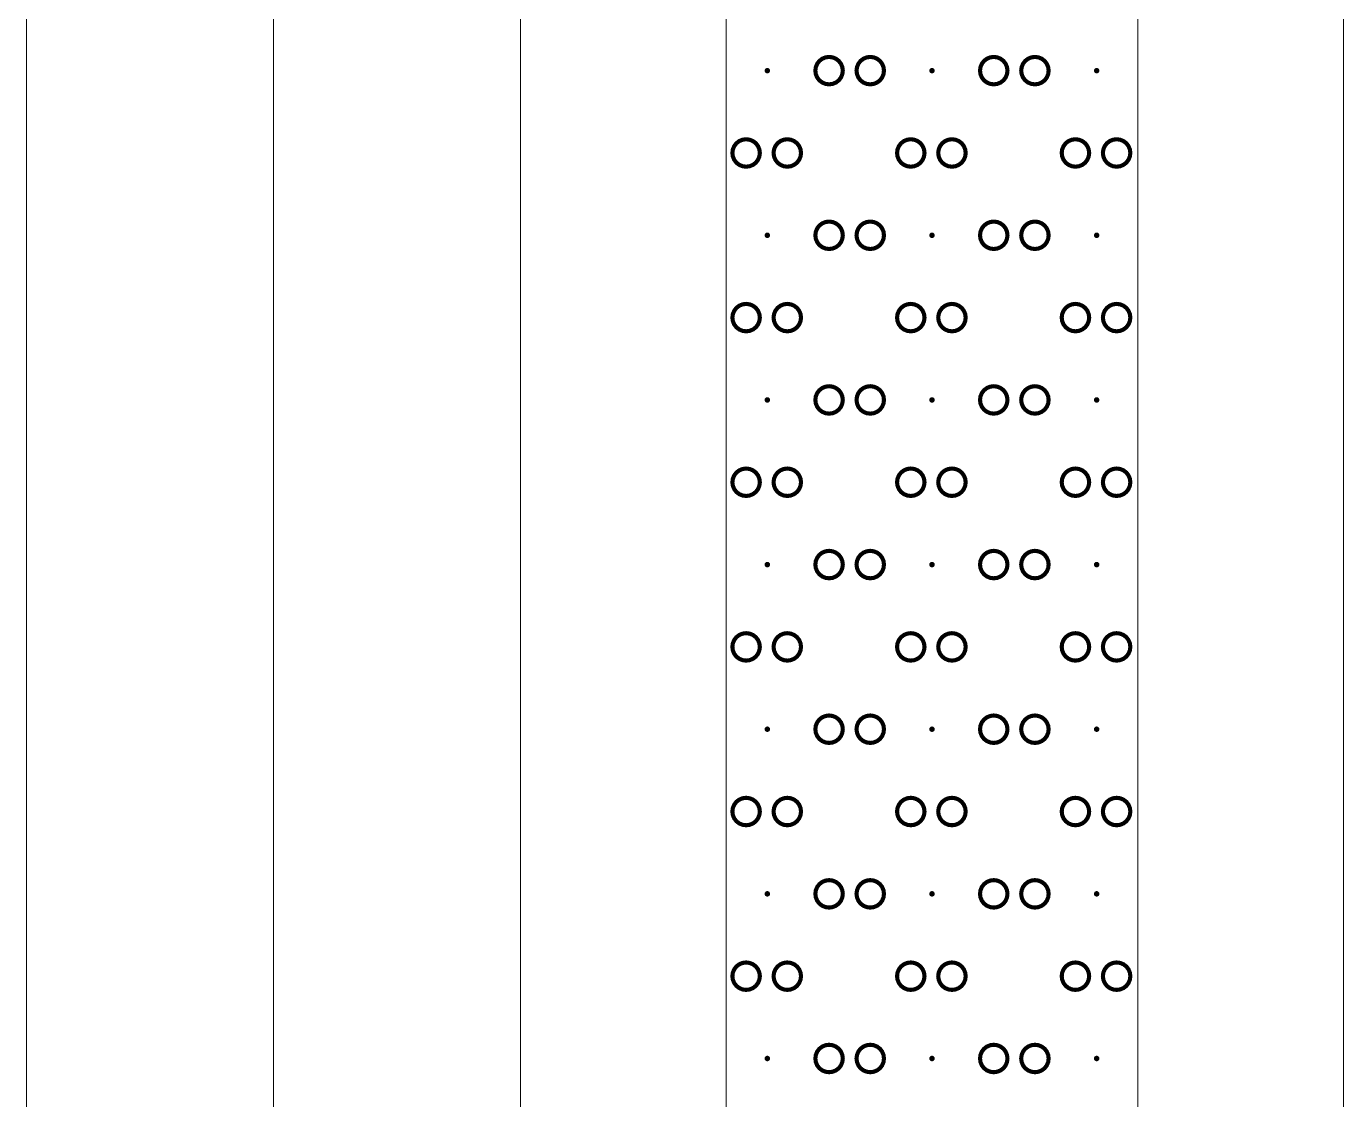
# Model space of a CAD drawing. Header units: inches. Extents: x -27 to 109, y -724 to 26.
# Drawn here: x 14.68 to 21.08, y -121.1 to -115.89 of the extents above; entities that cross this region are included whole.
import ezdxf

# ---------------------------------------------------------------- set-up
doc = ezdxf.new("R2010")
doc.units = ezdxf.units.IN
doc.header["$MEASUREMENT"] = 0
doc.layers.get('0').update_dxf_attribs({"lineweight": 0})

# ---------------------------------------------------------------- blocks, each defined once
blk = doc.blocks.new('lr_block_33')
at = {"true_color": 0x000000}
for points in [[(18.2946, -116.1072), (18.295, -116.1038), (18.2946, -116.1003), (18.2933, -116.0971), (18.2911, -116.0943), (18.2883, -116.0922), (18.2851, -116.0908), (18.2817, -116.0904), (18.2782, -116.0908), (18.275, -116.0922), (18.2722, -116.0943), (18.2701, -116.0971), (18.2687, -116.1003), (18.2683, -116.1038), (18.2687, -116.1072), (18.2701, -116.1104), (18.2722, -116.1132), (18.275, -116.1154), (18.2782, -116.1167), (18.2817, -116.1171), (18.2851, -116.1167), (18.2883, -116.1154), (18.2911, -116.1132), (18.2933, -116.1104)], [(19.0946, -116.1072), (19.095, -116.1038), (19.0946, -116.1003), (19.0933, -116.0971), (19.0911, -116.0943), (19.0883, -116.0922), (19.0851, -116.0908), (19.0817, -116.0904), (19.0782, -116.0908), (19.075, -116.0922), (19.0722, -116.0943), (19.0701, -116.0971), (19.0687, -116.1003), (19.0683, -116.1038), (19.0687, -116.1072), (19.0701, -116.1104), (19.0722, -116.1132), (19.075, -116.1154), (19.0782, -116.1167), (19.0817, -116.1171), (19.0851, -116.1167), (19.0883, -116.1154), (19.0911, -116.1132), (19.0933, -116.1104)], [(19.8946, -116.1072), (19.895, -116.1038), (19.8946, -116.1003), (19.8933, -116.0971), (19.8911, -116.0943), (19.8883, -116.0922), (19.8851, -116.0908), (19.8817, -116.0904), (19.8782, -116.0908), (19.875, -116.0922), (19.8722, -116.0943), (19.8701, -116.0971), (19.8687, -116.1003), (19.8683, -116.1038), (19.8687, -116.1072), (19.8701, -116.1104), (19.8722, -116.1132), (19.875, -116.1154), (19.8782, -116.1167), (19.8817, -116.1171), (19.8851, -116.1167), (19.8883, -116.1154), (19.8911, -116.1132), (19.8933, -116.1104)], [(18.2946, -116.9072), (18.295, -116.9038), (18.2946, -116.9003), (18.2933, -116.8971), (18.2911, -116.8943), (18.2883, -116.8922), (18.2851, -116.8908), (18.2817, -116.8904), (18.2782, -116.8908), (18.275, -116.8922), (18.2722, -116.8943), (18.2701, -116.8971), (18.2687, -116.9003), (18.2683, -116.9038), (18.2687, -116.9072), (18.2701, -116.9104), (18.2722, -116.9132), (18.275, -116.9154), (18.2782, -116.9167), (18.2817, -116.9171), (18.2851, -116.9167), (18.2883, -116.9154), (18.2911, -116.9132), (18.2933, -116.9104)], [(19.0946, -116.9072), (19.095, -116.9038), (19.0946, -116.9003), (19.0933, -116.8971), (19.0911, -116.8943), (19.0883, -116.8922), (19.0851, -116.8908), (19.0817, -116.8904), (19.0782, -116.8908), (19.075, -116.8922), (19.0722, -116.8943), (19.0701, -116.8971), (19.0687, -116.9003), (19.0683, -116.9038), (19.0687, -116.9072), (19.0701, -116.9104), (19.0722, -116.9132), (19.075, -116.9154), (19.0782, -116.9167), (19.0817, -116.9171), (19.0851, -116.9167), (19.0883, -116.9154), (19.0911, -116.9132), (19.0933, -116.9104)], [(19.8946, -116.9072), (19.895, -116.9038), (19.8946, -116.9003), (19.8933, -116.8971), (19.8911, -116.8943), (19.8883, -116.8922), (19.8851, -116.8908), (19.8817, -116.8904), (19.8782, -116.8908), (19.875, -116.8922), (19.8722, -116.8943), (19.8701, -116.8971), (19.8687, -116.9003), (19.8683, -116.9038), (19.8687, -116.9072), (19.8701, -116.9104), (19.8722, -116.9132), (19.875, -116.9154), (19.8782, -116.9167), (19.8817, -116.9171), (19.8851, -116.9167), (19.8883, -116.9154), (19.8911, -116.9132), (19.8933, -116.9104)], [(18.2946, -117.7072), (18.295, -117.7037), (18.2946, -117.7003), (18.2933, -117.6971), (18.2911, -117.6943), (18.2883, -117.6921), (18.2851, -117.6908), (18.2817, -117.6904), (18.2782, -117.6908), (18.275, -117.6921), (18.2722, -117.6943), (18.2701, -117.6971), (18.2687, -117.7003), (18.2683, -117.7037), (18.2687, -117.7072), (18.2701, -117.7104), (18.2722, -117.7132), (18.275, -117.7154), (18.2782, -117.7167), (18.2817, -117.7171), (18.2851, -117.7167), (18.2883, -117.7154), (18.2911, -117.7132), (18.2933, -117.7104)], [(19.0946, -117.7072), (19.095, -117.7037), (19.0946, -117.7003), (19.0933, -117.6971), (19.0911, -117.6943), (19.0883, -117.6921), (19.0851, -117.6908), (19.0817, -117.6904), (19.0782, -117.6908), (19.075, -117.6921), (19.0722, -117.6943), (19.0701, -117.6971), (19.0687, -117.7003), (19.0683, -117.7037), (19.0687, -117.7072), (19.0701, -117.7104), (19.0722, -117.7132), (19.075, -117.7154), (19.0782, -117.7167), (19.0817, -117.7171), (19.0851, -117.7167), (19.0883, -117.7154), (19.0911, -117.7132), (19.0933, -117.7104)], [(19.8946, -117.7072), (19.895, -117.7037), (19.8946, -117.7003), (19.8933, -117.6971), (19.8911, -117.6943), (19.8883, -117.6921), (19.8851, -117.6908), (19.8817, -117.6904), (19.8782, -117.6908), (19.875, -117.6921), (19.8722, -117.6943), (19.8701, -117.6971), (19.8687, -117.7003), (19.8683, -117.7037), (19.8687, -117.7072), (19.8701, -117.7104), (19.8722, -117.7132), (19.875, -117.7154), (19.8782, -117.7167), (19.8817, -117.7171), (19.8851, -117.7167), (19.8883, -117.7154), (19.8911, -117.7132), (19.8933, -117.7104)], [(18.2946, -118.5072), (18.295, -118.5037), (18.2946, -118.5003), (18.2933, -118.4971), (18.2911, -118.4943), (18.2883, -118.4921), (18.2851, -118.4908), (18.2817, -118.4904), (18.2782, -118.4908), (18.275, -118.4921), (18.2722, -118.4943), (18.2701, -118.4971), (18.2687, -118.5003), (18.2683, -118.5037), (18.2687, -118.5072), (18.2701, -118.5104), (18.2722, -118.5132), (18.275, -118.5153), (18.2782, -118.5167), (18.2817, -118.5171), (18.2851, -118.5167), (18.2883, -118.5153), (18.2911, -118.5132), (18.2933, -118.5104)], [(19.0946, -118.5072), (19.095, -118.5037), (19.0946, -118.5003), (19.0933, -118.4971), (19.0911, -118.4943), (19.0883, -118.4921), (19.0851, -118.4908), (19.0817, -118.4904), (19.0782, -118.4908), (19.075, -118.4921), (19.0722, -118.4943), (19.0701, -118.4971), (19.0687, -118.5003), (19.0683, -118.5037), (19.0687, -118.5072), (19.0701, -118.5104), (19.0722, -118.5132), (19.075, -118.5153), (19.0782, -118.5167), (19.0817, -118.5171), (19.0851, -118.5167), (19.0883, -118.5153), (19.0911, -118.5132), (19.0933, -118.5104)], [(19.8946, -118.5072), (19.895, -118.5037), (19.8946, -118.5003), (19.8933, -118.4971), (19.8911, -118.4943), (19.8883, -118.4921), (19.8851, -118.4908), (19.8817, -118.4904), (19.8782, -118.4908), (19.875, -118.4921), (19.8722, -118.4943), (19.8701, -118.4971), (19.8687, -118.5003), (19.8683, -118.5037), (19.8687, -118.5072), (19.8701, -118.5104), (19.8722, -118.5132), (19.875, -118.5153), (19.8782, -118.5167), (19.8817, -118.5171), (19.8851, -118.5167), (19.8883, -118.5153), (19.8911, -118.5132), (19.8933, -118.5104)], [(18.2946, -119.3072), (18.295, -119.3037), (18.2946, -119.3003), (18.2933, -119.2971), (18.2911, -119.2943), (18.2883, -119.2922), (18.2851, -119.2908), (18.2817, -119.2904), (18.2782, -119.2908), (18.275, -119.2922), (18.2722, -119.2943), (18.2701, -119.2971), (18.2687, -119.3003), (18.2683, -119.3037), (18.2687, -119.3072), (18.2701, -119.3104), (18.2722, -119.3132), (18.275, -119.3153), (18.2782, -119.3167), (18.2817, -119.3171), (18.2851, -119.3167), (18.2883, -119.3153), (18.2911, -119.3132), (18.2933, -119.3104)], [(19.0946, -119.3072), (19.095, -119.3037), (19.0946, -119.3003), (19.0933, -119.2971), (19.0911, -119.2943), (19.0883, -119.2922), (19.0851, -119.2908), (19.0817, -119.2904), (19.0782, -119.2908), (19.075, -119.2922), (19.0722, -119.2943), (19.0701, -119.2971), (19.0687, -119.3003), (19.0683, -119.3037), (19.0687, -119.3072), (19.0701, -119.3104), (19.0722, -119.3132), (19.075, -119.3153), (19.0782, -119.3167), (19.0817, -119.3171), (19.0851, -119.3167), (19.0883, -119.3153), (19.0911, -119.3132), (19.0933, -119.3104)], [(19.8946, -119.3072), (19.895, -119.3037), (19.8946, -119.3003), (19.8933, -119.2971), (19.8911, -119.2943), (19.8883, -119.2922), (19.8851, -119.2908), (19.8817, -119.2904), (19.8782, -119.2908), (19.875, -119.2922), (19.8722, -119.2943), (19.8701, -119.2971), (19.8687, -119.3003), (19.8683, -119.3037), (19.8687, -119.3072), (19.8701, -119.3104), (19.8722, -119.3132), (19.875, -119.3153), (19.8782, -119.3167), (19.8817, -119.3171), (19.8851, -119.3167), (19.8883, -119.3153), (19.8911, -119.3132), (19.8933, -119.3104)], [(18.2946, -120.1072), (18.295, -120.1038), (18.2946, -120.1003), (18.2933, -120.0971), (18.2911, -120.0943), (18.2883, -120.0922), (18.2851, -120.0908), (18.2817, -120.0904), (18.2782, -120.0908), (18.275, -120.0922), (18.2722, -120.0943), (18.2701, -120.0971), (18.2687, -120.1003), (18.2683, -120.1038), (18.2687, -120.1072), (18.2701, -120.1104), (18.2722, -120.1132), (18.275, -120.1154), (18.2782, -120.1167), (18.2817, -120.1171), (18.2851, -120.1167), (18.2883, -120.1154), (18.2911, -120.1132), (18.2933, -120.1104)], [(19.0946, -120.1072), (19.095, -120.1038), (19.0946, -120.1003), (19.0933, -120.0971), (19.0911, -120.0943), (19.0883, -120.0922), (19.0851, -120.0908), (19.0817, -120.0904), (19.0782, -120.0908), (19.075, -120.0922), (19.0722, -120.0943), (19.0701, -120.0971), (19.0687, -120.1003), (19.0683, -120.1038), (19.0687, -120.1072), (19.0701, -120.1104), (19.0722, -120.1132), (19.075, -120.1154), (19.0782, -120.1167), (19.0817, -120.1171), (19.0851, -120.1167), (19.0883, -120.1154), (19.0911, -120.1132), (19.0933, -120.1104)], [(19.8946, -120.1072), (19.895, -120.1038), (19.8946, -120.1003), (19.8933, -120.0971), (19.8911, -120.0943), (19.8883, -120.0922), (19.8851, -120.0908), (19.8817, -120.0904), (19.8782, -120.0908), (19.875, -120.0922), (19.8722, -120.0943), (19.8701, -120.0971), (19.8687, -120.1003), (19.8683, -120.1038), (19.8687, -120.1072), (19.8701, -120.1104), (19.8722, -120.1132), (19.875, -120.1154), (19.8782, -120.1167), (19.8817, -120.1171), (19.8851, -120.1167), (19.8883, -120.1154), (19.8911, -120.1132), (19.8933, -120.1104)], [(18.2946, -120.9072), (18.295, -120.9038), (18.2946, -120.9003), (18.2933, -120.8971), (18.2911, -120.8943), (18.2883, -120.8922), (18.2851, -120.8908), (18.2817, -120.8904), (18.2782, -120.8908), (18.275, -120.8922), (18.2722, -120.8943), (18.2701, -120.8971), (18.2687, -120.9003), (18.2683, -120.9038), (18.2687, -120.9072), (18.2701, -120.9104), (18.2722, -120.9132), (18.275, -120.9154), (18.2782, -120.9167), (18.2817, -120.9171), (18.2851, -120.9167), (18.2883, -120.9154), (18.2911, -120.9132), (18.2933, -120.9104)], [(19.0946, -120.9072), (19.095, -120.9038), (19.0946, -120.9003), (19.0933, -120.8971), (19.0911, -120.8943), (19.0883, -120.8922), (19.0851, -120.8908), (19.0817, -120.8904), (19.0782, -120.8908), (19.075, -120.8922), (19.0722, -120.8943), (19.0701, -120.8971), (19.0687, -120.9003), (19.0683, -120.9038), (19.0687, -120.9072), (19.0701, -120.9104), (19.0722, -120.9132), (19.075, -120.9154), (19.0782, -120.9167), (19.0817, -120.9171), (19.0851, -120.9167), (19.0883, -120.9154), (19.0911, -120.9132), (19.0933, -120.9104)], [(19.8946, -120.9072), (19.895, -120.9038), (19.8946, -120.9003), (19.8933, -120.8971), (19.8911, -120.8943), (19.8883, -120.8922), (19.8851, -120.8908), (19.8817, -120.8904), (19.8782, -120.8908), (19.875, -120.8922), (19.8722, -120.8943), (19.8701, -120.8971), (19.8687, -120.9003), (19.8683, -120.9038), (19.8687, -120.9072), (19.8701, -120.9104), (19.8722, -120.9132), (19.875, -120.9154), (19.8782, -120.9167), (19.8817, -120.9171), (19.8851, -120.9167), (19.8883, -120.9154), (19.8911, -120.9132), (19.8933, -120.9104)]]:
    blk.add_hatch(color=18, dxfattribs=at).paths.add_polyline_path(points, flags=17)
at = {"color": 7, "const_width": 0.02}
for points in [[(18.6483, -116.1038), (18.6461, -116.0866), (18.6394, -116.0704), (18.6289, -116.0566), (18.615, -116.046), (18.5989, -116.0393), (18.5817, -116.0371), (18.5645, -116.0393), (18.5483, -116.046), (18.5345, -116.0566), (18.5239, -116.0704), (18.5173, -116.0866), (18.515, -116.1038), (18.5173, -116.1209), (18.5239, -116.1371), (18.5345, -116.1509), (18.5483, -116.1615), (18.5645, -116.1681), (18.5817, -116.1704), (18.5989, -116.1681), (18.615, -116.1615), (18.6289, -116.1509), (18.6394, -116.1371), (18.6461, -116.1209), (18.6483, -116.1038)], [(18.8483, -116.1038), (18.8461, -116.0866), (18.8394, -116.0704), (18.8289, -116.0566), (18.815, -116.046), (18.7989, -116.0393), (18.7817, -116.0371), (18.7645, -116.0393), (18.7483, -116.046), (18.7345, -116.0566), (18.7239, -116.0704), (18.7173, -116.0866), (18.715, -116.1038), (18.7173, -116.1209), (18.7239, -116.1371), (18.7345, -116.1509), (18.7483, -116.1615), (18.7645, -116.1681), (18.7817, -116.1704), (18.7989, -116.1681), (18.815, -116.1615), (18.8289, -116.1509), (18.8394, -116.1371), (18.8461, -116.1209), (18.8483, -116.1038)], [(19.4483, -116.1038), (19.4461, -116.0866), (19.4394, -116.0704), (19.4289, -116.0566), (19.415, -116.046), (19.3989, -116.0393), (19.3817, -116.0371), (19.3645, -116.0393), (19.3483, -116.046), (19.3345, -116.0566), (19.3239, -116.0704), (19.3173, -116.0866), (19.315, -116.1038), (19.3173, -116.1209), (19.3239, -116.1371), (19.3345, -116.1509), (19.3483, -116.1615), (19.3645, -116.1681), (19.3817, -116.1704), (19.3989, -116.1681), (19.415, -116.1615), (19.4289, -116.1509), (19.4394, -116.1371), (19.4461, -116.1209), (19.4483, -116.1038)], [(19.6483, -116.1038), (19.6461, -116.0866), (19.6394, -116.0704), (19.6289, -116.0566), (19.615, -116.046), (19.5989, -116.0393), (19.5817, -116.0371), (19.5645, -116.0393), (19.5483, -116.046), (19.5345, -116.0566), (19.5239, -116.0704), (19.5173, -116.0866), (19.515, -116.1038), (19.5173, -116.1209), (19.5239, -116.1371), (19.5345, -116.1509), (19.5483, -116.1615), (19.5645, -116.1681), (19.5817, -116.1704), (19.5989, -116.1681), (19.615, -116.1615), (19.6289, -116.1509), (19.6394, -116.1371), (19.6461, -116.1209), (19.6483, -116.1038)], [(18.2453, -116.5037), (18.243, -116.4865), (18.2363, -116.4704), (18.2258, -116.4565), (18.2119, -116.446), (18.1958, -116.4394), (18.1786, -116.4371), (18.1614, -116.4394), (18.1453, -116.446), (18.1314, -116.4565), (18.1209, -116.4704), (18.1142, -116.4865), (18.1119, -116.5037), (18.1142, -116.5209), (18.1209, -116.5371), (18.1314, -116.551), (18.1453, -116.5615), (18.1614, -116.5682), (18.1786, -116.5704), (18.1958, -116.5682), (18.2119, -116.5615), (18.2258, -116.551), (18.2363, -116.5371), (18.243, -116.5209), (18.2453, -116.5037)], [(18.4453, -116.5037), (18.443, -116.4865), (18.4363, -116.4704), (18.4258, -116.4565), (18.4119, -116.446), (18.3958, -116.4394), (18.3786, -116.4371), (18.3614, -116.4394), (18.3453, -116.446), (18.3314, -116.4565), (18.3209, -116.4704), (18.3142, -116.4865), (18.3119, -116.5037), (18.3142, -116.5209), (18.3209, -116.5371), (18.3314, -116.551), (18.3453, -116.5615), (18.3614, -116.5682), (18.3786, -116.5704), (18.3958, -116.5682), (18.4119, -116.5615), (18.4258, -116.551), (18.4363, -116.5371), (18.443, -116.5209), (18.4453, -116.5037)], [(19.0453, -116.5037), (19.043, -116.4865), (19.0363, -116.4704), (19.0258, -116.4565), (19.0119, -116.446), (18.9958, -116.4394), (18.9786, -116.4371), (18.9614, -116.4394), (18.9453, -116.446), (18.9314, -116.4565), (18.9209, -116.4704), (18.9142, -116.4865), (18.9119, -116.5037), (18.9142, -116.5209), (18.9209, -116.5371), (18.9314, -116.551), (18.9453, -116.5615), (18.9614, -116.5682), (18.9786, -116.5704), (18.9958, -116.5682), (19.0119, -116.5615), (19.0258, -116.551), (19.0363, -116.5371), (19.043, -116.5209), (19.0453, -116.5037)], [(19.2453, -116.5037), (19.243, -116.4865), (19.2363, -116.4704), (19.2258, -116.4565), (19.2119, -116.446), (19.1958, -116.4394), (19.1786, -116.4371), (19.1614, -116.4394), (19.1453, -116.446), (19.1314, -116.4565), (19.1209, -116.4704), (19.1142, -116.4865), (19.1119, -116.5037), (19.1142, -116.5209), (19.1209, -116.5371), (19.1314, -116.551), (19.1453, -116.5615), (19.1614, -116.5682), (19.1786, -116.5704), (19.1958, -116.5682), (19.2119, -116.5615), (19.2258, -116.551), (19.2363, -116.5371), (19.243, -116.5209), (19.2453, -116.5037)], [(19.8453, -116.5037), (19.843, -116.4865), (19.8363, -116.4704), (19.8258, -116.4565), (19.8119, -116.446), (19.7958, -116.4394), (19.7786, -116.4371), (19.7614, -116.4394), (19.7453, -116.446), (19.7314, -116.4565), (19.7209, -116.4704), (19.7142, -116.4865), (19.7119, -116.5037), (19.7142, -116.5209), (19.7209, -116.5371), (19.7314, -116.551), (19.7453, -116.5615), (19.7614, -116.5682), (19.7786, -116.5704), (19.7958, -116.5682), (19.8119, -116.5615), (19.8258, -116.551), (19.8363, -116.5371), (19.843, -116.5209), (19.8453, -116.5037)], [(20.0453, -116.5037), (20.043, -116.4865), (20.0363, -116.4704), (20.0258, -116.4565), (20.0119, -116.446), (19.9958, -116.4394), (19.9786, -116.4371), (19.9614, -116.4394), (19.9453, -116.446), (19.9314, -116.4565), (19.9209, -116.4704), (19.9142, -116.4865), (19.9119, -116.5037), (19.9142, -116.5209), (19.9209, -116.5371), (19.9314, -116.551), (19.9453, -116.5615), (19.9614, -116.5682), (19.9786, -116.5704), (19.9958, -116.5682), (20.0119, -116.5615), (20.0258, -116.551), (20.0363, -116.5371), (20.043, -116.5209), (20.0453, -116.5037)], [(18.6483, -116.9038), (18.6461, -116.8865), (18.6394, -116.8704), (18.6289, -116.8565), (18.615, -116.846), (18.5989, -116.8393), (18.5817, -116.8371), (18.5645, -116.8393), (18.5483, -116.846), (18.5345, -116.8565), (18.5239, -116.8704), (18.5173, -116.8865), (18.515, -116.9038), (18.5173, -116.921), (18.5239, -116.9371), (18.5345, -116.951), (18.5483, -116.9615), (18.5645, -116.9681), (18.5817, -116.9704), (18.5989, -116.9681), (18.615, -116.9615), (18.6289, -116.951), (18.6394, -116.9371), (18.6461, -116.921), (18.6483, -116.9038)], [(18.8483, -116.9038), (18.8461, -116.8865), (18.8394, -116.8704), (18.8289, -116.8565), (18.815, -116.846), (18.7989, -116.8393), (18.7817, -116.8371), (18.7645, -116.8393), (18.7483, -116.846), (18.7345, -116.8565), (18.7239, -116.8704), (18.7173, -116.8865), (18.715, -116.9038), (18.7173, -116.921), (18.7239, -116.9371), (18.7345, -116.951), (18.7483, -116.9615), (18.7645, -116.9681), (18.7817, -116.9704), (18.7989, -116.9681), (18.815, -116.9615), (18.8289, -116.951), (18.8394, -116.9371), (18.8461, -116.921), (18.8483, -116.9038)], [(19.4483, -116.9038), (19.4461, -116.8865), (19.4394, -116.8704), (19.4289, -116.8565), (19.415, -116.846), (19.3989, -116.8393), (19.3817, -116.8371), (19.3645, -116.8393), (19.3483, -116.846), (19.3345, -116.8565), (19.3239, -116.8704), (19.3173, -116.8865), (19.315, -116.9038), (19.3173, -116.921), (19.3239, -116.9371), (19.3345, -116.951), (19.3483, -116.9615), (19.3645, -116.9681), (19.3817, -116.9704), (19.3989, -116.9681), (19.415, -116.9615), (19.4289, -116.951), (19.4394, -116.9371), (19.4461, -116.921), (19.4483, -116.9038)], [(19.6483, -116.9038), (19.6461, -116.8865), (19.6394, -116.8704), (19.6289, -116.8565), (19.615, -116.846), (19.5989, -116.8393), (19.5817, -116.8371), (19.5645, -116.8393), (19.5483, -116.846), (19.5345, -116.8565), (19.5239, -116.8704), (19.5173, -116.8865), (19.515, -116.9038), (19.5173, -116.921), (19.5239, -116.9371), (19.5345, -116.951), (19.5483, -116.9615), (19.5645, -116.9681), (19.5817, -116.9704), (19.5989, -116.9681), (19.615, -116.9615), (19.6289, -116.951), (19.6394, -116.9371), (19.6461, -116.921), (19.6483, -116.9038)], [(18.2453, -117.3037), (18.243, -117.2866), (18.2363, -117.2704), (18.2258, -117.2566), (18.2119, -117.246), (18.1958, -117.2394), (18.1786, -117.2371), (18.1614, -117.2394), (18.1453, -117.246), (18.1314, -117.2566), (18.1209, -117.2704), (18.1142, -117.2866), (18.1119, -117.3037), (18.1142, -117.3209), (18.1209, -117.3371), (18.1314, -117.3509), (18.1453, -117.3615), (18.1614, -117.3681), (18.1786, -117.3704), (18.1958, -117.3681), (18.2119, -117.3615), (18.2258, -117.3509), (18.2363, -117.3371), (18.243, -117.3209), (18.2453, -117.3037)], [(18.4453, -117.3037), (18.443, -117.2866), (18.4363, -117.2704), (18.4258, -117.2566), (18.4119, -117.246), (18.3958, -117.2394), (18.3786, -117.2371), (18.3614, -117.2394), (18.3453, -117.246), (18.3314, -117.2566), (18.3209, -117.2704), (18.3142, -117.2866), (18.3119, -117.3037), (18.3142, -117.3209), (18.3209, -117.3371), (18.3314, -117.3509), (18.3453, -117.3615), (18.3614, -117.3681), (18.3786, -117.3704), (18.3958, -117.3681), (18.4119, -117.3615), (18.4258, -117.3509), (18.4363, -117.3371), (18.443, -117.3209), (18.4453, -117.3037)], [(19.0453, -117.3037), (19.043, -117.2866), (19.0363, -117.2704), (19.0258, -117.2566), (19.0119, -117.246), (18.9958, -117.2394), (18.9786, -117.2371), (18.9614, -117.2394), (18.9453, -117.246), (18.9314, -117.2566), (18.9209, -117.2704), (18.9142, -117.2866), (18.9119, -117.3037), (18.9142, -117.3209), (18.9209, -117.3371), (18.9314, -117.3509), (18.9453, -117.3615), (18.9614, -117.3681), (18.9786, -117.3704), (18.9958, -117.3681), (19.0119, -117.3615), (19.0258, -117.3509), (19.0363, -117.3371), (19.043, -117.3209), (19.0453, -117.3037)], [(19.2453, -117.3037), (19.243, -117.2866), (19.2363, -117.2704), (19.2258, -117.2566), (19.2119, -117.246), (19.1958, -117.2394), (19.1786, -117.2371), (19.1614, -117.2394), (19.1453, -117.246), (19.1314, -117.2566), (19.1209, -117.2704), (19.1142, -117.2866), (19.1119, -117.3037), (19.1142, -117.3209), (19.1209, -117.3371), (19.1314, -117.3509), (19.1453, -117.3615), (19.1614, -117.3681), (19.1786, -117.3704), (19.1958, -117.3681), (19.2119, -117.3615), (19.2258, -117.3509), (19.2363, -117.3371), (19.243, -117.3209), (19.2453, -117.3037)], [(19.8453, -117.3037), (19.843, -117.2866), (19.8363, -117.2704), (19.8258, -117.2566), (19.8119, -117.246), (19.7958, -117.2394), (19.7786, -117.2371), (19.7614, -117.2394), (19.7453, -117.246), (19.7314, -117.2566), (19.7209, -117.2704), (19.7142, -117.2866), (19.7119, -117.3037), (19.7142, -117.3209), (19.7209, -117.3371), (19.7314, -117.3509), (19.7453, -117.3615), (19.7614, -117.3681), (19.7786, -117.3704), (19.7958, -117.3681), (19.8119, -117.3615), (19.8258, -117.3509), (19.8363, -117.3371), (19.843, -117.3209), (19.8453, -117.3037)], [(20.0453, -117.3037), (20.043, -117.2866), (20.0363, -117.2704), (20.0258, -117.2566), (20.0119, -117.246), (19.9958, -117.2394), (19.9786, -117.2371), (19.9614, -117.2394), (19.9453, -117.246), (19.9314, -117.2566), (19.9209, -117.2704), (19.9142, -117.2866), (19.9119, -117.3037), (19.9142, -117.3209), (19.9209, -117.3371), (19.9314, -117.3509), (19.9453, -117.3615), (19.9614, -117.3681), (19.9786, -117.3704), (19.9958, -117.3681), (20.0119, -117.3615), (20.0258, -117.3509), (20.0363, -117.3371), (20.043, -117.3209), (20.0453, -117.3037)], [(18.6483, -117.7037), (18.6461, -117.6865), (18.6394, -117.6704), (18.6289, -117.6565), (18.615, -117.646), (18.5989, -117.6393), (18.5817, -117.6371), (18.5645, -117.6393), (18.5483, -117.646), (18.5345, -117.6565), (18.5239, -117.6704), (18.5173, -117.6865), (18.515, -117.7037), (18.5173, -117.721), (18.5239, -117.7371), (18.5345, -117.751), (18.5483, -117.7615), (18.5645, -117.7682), (18.5817, -117.7704), (18.5989, -117.7682), (18.615, -117.7615), (18.6289, -117.751), (18.6394, -117.7371), (18.6461, -117.721), (18.6483, -117.7037)], [(18.8483, -117.7037), (18.8461, -117.6865), (18.8394, -117.6704), (18.8289, -117.6565), (18.815, -117.646), (18.7989, -117.6393), (18.7817, -117.6371), (18.7645, -117.6393), (18.7483, -117.646), (18.7345, -117.6565), (18.7239, -117.6704), (18.7173, -117.6865), (18.715, -117.7037), (18.7173, -117.721), (18.7239, -117.7371), (18.7345, -117.751), (18.7483, -117.7615), (18.7645, -117.7682), (18.7817, -117.7704), (18.7989, -117.7682), (18.815, -117.7615), (18.8289, -117.751), (18.8394, -117.7371), (18.8461, -117.721), (18.8483, -117.7037)], [(19.4483, -117.7037), (19.4461, -117.6865), (19.4394, -117.6704), (19.4289, -117.6565), (19.415, -117.646), (19.3989, -117.6393), (19.3817, -117.6371), (19.3645, -117.6393), (19.3483, -117.646), (19.3345, -117.6565), (19.3239, -117.6704), (19.3173, -117.6865), (19.315, -117.7037), (19.3173, -117.721), (19.3239, -117.7371), (19.3345, -117.751), (19.3483, -117.7615), (19.3645, -117.7682), (19.3817, -117.7704), (19.3989, -117.7682), (19.415, -117.7615), (19.4289, -117.751), (19.4394, -117.7371), (19.4461, -117.721), (19.4483, -117.7037)], [(19.6483, -117.7037), (19.6461, -117.6865), (19.6394, -117.6704), (19.6289, -117.6565), (19.615, -117.646), (19.5989, -117.6393), (19.5817, -117.6371), (19.5645, -117.6393), (19.5483, -117.646), (19.5345, -117.6565), (19.5239, -117.6704), (19.5173, -117.6865), (19.515, -117.7037), (19.5173, -117.721), (19.5239, -117.7371), (19.5345, -117.751), (19.5483, -117.7615), (19.5645, -117.7682), (19.5817, -117.7704), (19.5989, -117.7682), (19.615, -117.7615), (19.6289, -117.751), (19.6394, -117.7371), (19.6461, -117.721), (19.6483, -117.7037)], [(18.2453, -118.1038), (18.243, -118.0866), (18.2363, -118.0704), (18.2258, -118.0566), (18.2119, -118.046), (18.1958, -118.0393), (18.1786, -118.0371), (18.1614, -118.0393), (18.1453, -118.046), (18.1314, -118.0566), (18.1209, -118.0704), (18.1142, -118.0866), (18.1119, -118.1038), (18.1142, -118.1209), (18.1209, -118.1371), (18.1314, -118.1509), (18.1453, -118.1615), (18.1614, -118.1681), (18.1786, -118.1704), (18.1958, -118.1681), (18.2119, -118.1615), (18.2258, -118.1509), (18.2363, -118.1371), (18.243, -118.1209), (18.2453, -118.1038)], [(18.4453, -118.1038), (18.443, -118.0866), (18.4363, -118.0704), (18.4258, -118.0566), (18.4119, -118.046), (18.3958, -118.0393), (18.3786, -118.0371), (18.3614, -118.0393), (18.3453, -118.046), (18.3314, -118.0566), (18.3209, -118.0704), (18.3142, -118.0866), (18.3119, -118.1038), (18.3142, -118.1209), (18.3209, -118.1371), (18.3314, -118.1509), (18.3453, -118.1615), (18.3614, -118.1681), (18.3786, -118.1704), (18.3958, -118.1681), (18.4119, -118.1615), (18.4258, -118.1509), (18.4363, -118.1371), (18.443, -118.1209), (18.4453, -118.1038)], [(19.0453, -118.1038), (19.043, -118.0866), (19.0363, -118.0704), (19.0258, -118.0566), (19.0119, -118.046), (18.9958, -118.0393), (18.9786, -118.0371), (18.9614, -118.0393), (18.9453, -118.046), (18.9314, -118.0566), (18.9209, -118.0704), (18.9142, -118.0866), (18.9119, -118.1038), (18.9142, -118.1209), (18.9209, -118.1371), (18.9314, -118.1509), (18.9453, -118.1615), (18.9614, -118.1681), (18.9786, -118.1704), (18.9958, -118.1681), (19.0119, -118.1615), (19.0258, -118.1509), (19.0363, -118.1371), (19.043, -118.1209), (19.0453, -118.1038)], [(19.2453, -118.1038), (19.243, -118.0866), (19.2363, -118.0704), (19.2258, -118.0566), (19.2119, -118.046), (19.1958, -118.0393), (19.1786, -118.0371), (19.1614, -118.0393), (19.1453, -118.046), (19.1314, -118.0566), (19.1209, -118.0704), (19.1142, -118.0866), (19.1119, -118.1038), (19.1142, -118.1209), (19.1209, -118.1371), (19.1314, -118.1509), (19.1453, -118.1615), (19.1614, -118.1681), (19.1786, -118.1704), (19.1958, -118.1681), (19.2119, -118.1615), (19.2258, -118.1509), (19.2363, -118.1371), (19.243, -118.1209), (19.2453, -118.1038)], [(19.8453, -118.1038), (19.843, -118.0866), (19.8363, -118.0704), (19.8258, -118.0566), (19.8119, -118.046), (19.7958, -118.0393), (19.7786, -118.0371), (19.7614, -118.0393), (19.7453, -118.046), (19.7314, -118.0566), (19.7209, -118.0704), (19.7142, -118.0866), (19.7119, -118.1038), (19.7142, -118.1209), (19.7209, -118.1371), (19.7314, -118.1509), (19.7453, -118.1615), (19.7614, -118.1681), (19.7786, -118.1704), (19.7958, -118.1681), (19.8119, -118.1615), (19.8258, -118.1509), (19.8363, -118.1371), (19.843, -118.1209), (19.8453, -118.1038)], [(20.0453, -118.1038), (20.043, -118.0866), (20.0363, -118.0704), (20.0258, -118.0566), (20.0119, -118.046), (19.9958, -118.0393), (19.9786, -118.0371), (19.9614, -118.0393), (19.9453, -118.046), (19.9314, -118.0566), (19.9209, -118.0704), (19.9142, -118.0866), (19.9119, -118.1038), (19.9142, -118.1209), (19.9209, -118.1371), (19.9314, -118.1509), (19.9453, -118.1615), (19.9614, -118.1681), (19.9786, -118.1704), (19.9958, -118.1681), (20.0119, -118.1615), (20.0258, -118.1509), (20.0363, -118.1371), (20.043, -118.1209), (20.0453, -118.1038)], [(18.6483, -118.5037), (18.6461, -118.4865), (18.6394, -118.4704), (18.6289, -118.4565), (18.615, -118.446), (18.5989, -118.4394), (18.5817, -118.4371), (18.5645, -118.4394), (18.5483, -118.446), (18.5345, -118.4565), (18.5239, -118.4704), (18.5173, -118.4865), (18.515, -118.5037), (18.5173, -118.5209), (18.5239, -118.5371), (18.5345, -118.551), (18.5483, -118.5615), (18.5645, -118.5682), (18.5817, -118.5704), (18.5989, -118.5682), (18.615, -118.5615), (18.6289, -118.551), (18.6394, -118.5371), (18.6461, -118.5209), (18.6483, -118.5037)], [(18.8483, -118.5037), (18.8461, -118.4865), (18.8394, -118.4704), (18.8289, -118.4565), (18.815, -118.446), (18.7989, -118.4394), (18.7817, -118.4371), (18.7645, -118.4394), (18.7483, -118.446), (18.7345, -118.4565), (18.7239, -118.4704), (18.7173, -118.4865), (18.715, -118.5037), (18.7173, -118.5209), (18.7239, -118.5371), (18.7345, -118.551), (18.7483, -118.5615), (18.7645, -118.5682), (18.7817, -118.5704), (18.7989, -118.5682), (18.815, -118.5615), (18.8289, -118.551), (18.8394, -118.5371), (18.8461, -118.5209), (18.8483, -118.5037)], [(19.4483, -118.5037), (19.4461, -118.4865), (19.4394, -118.4704), (19.4289, -118.4565), (19.415, -118.446), (19.3989, -118.4394), (19.3817, -118.4371), (19.3645, -118.4394), (19.3483, -118.446), (19.3345, -118.4565), (19.3239, -118.4704), (19.3173, -118.4865), (19.315, -118.5037), (19.3173, -118.5209), (19.3239, -118.5371), (19.3345, -118.551), (19.3483, -118.5615), (19.3645, -118.5682), (19.3817, -118.5704), (19.3989, -118.5682), (19.415, -118.5615), (19.4289, -118.551), (19.4394, -118.5371), (19.4461, -118.5209), (19.4483, -118.5037)], [(19.6483, -118.5037), (19.6461, -118.4865), (19.6394, -118.4704), (19.6289, -118.4565), (19.615, -118.446), (19.5989, -118.4394), (19.5817, -118.4371), (19.5645, -118.4394), (19.5483, -118.446), (19.5345, -118.4565), (19.5239, -118.4704), (19.5173, -118.4865), (19.515, -118.5037), (19.5173, -118.5209), (19.5239, -118.5371), (19.5345, -118.551), (19.5483, -118.5615), (19.5645, -118.5682), (19.5817, -118.5704), (19.5989, -118.5682), (19.615, -118.5615), (19.6289, -118.551), (19.6394, -118.5371), (19.6461, -118.5209), (19.6483, -118.5037)], [(18.2453, -118.9038), (18.243, -118.8865), (18.2363, -118.8704), (18.2258, -118.8565), (18.2119, -118.846), (18.1958, -118.8393), (18.1786, -118.8371), (18.1614, -118.8393), (18.1453, -118.846), (18.1314, -118.8565), (18.1209, -118.8704), (18.1142, -118.8865), (18.1119, -118.9038), (18.1142, -118.921), (18.1209, -118.9371), (18.1314, -118.951), (18.1453, -118.9615), (18.1614, -118.9681), (18.1786, -118.9704), (18.1958, -118.9681), (18.2119, -118.9615), (18.2258, -118.951), (18.2363, -118.9371), (18.243, -118.921), (18.2453, -118.9038)], [(18.4453, -118.9038), (18.443, -118.8865), (18.4363, -118.8704), (18.4258, -118.8565), (18.4119, -118.846), (18.3958, -118.8393), (18.3786, -118.8371), (18.3614, -118.8393), (18.3453, -118.846), (18.3314, -118.8565), (18.3209, -118.8704), (18.3142, -118.8865), (18.3119, -118.9038), (18.3142, -118.921), (18.3209, -118.9371), (18.3314, -118.951), (18.3453, -118.9615), (18.3614, -118.9681), (18.3786, -118.9704), (18.3958, -118.9681), (18.4119, -118.9615), (18.4258, -118.951), (18.4363, -118.9371), (18.443, -118.921), (18.4453, -118.9038)], [(19.0453, -118.9038), (19.043, -118.8865), (19.0363, -118.8704), (19.0258, -118.8565), (19.0119, -118.846), (18.9958, -118.8393), (18.9786, -118.8371), (18.9614, -118.8393), (18.9453, -118.846), (18.9314, -118.8565), (18.9209, -118.8704), (18.9142, -118.8865), (18.9119, -118.9038), (18.9142, -118.921), (18.9209, -118.9371), (18.9314, -118.951), (18.9453, -118.9615), (18.9614, -118.9681), (18.9786, -118.9704), (18.9958, -118.9681), (19.0119, -118.9615), (19.0258, -118.951), (19.0363, -118.9371), (19.043, -118.921), (19.0453, -118.9038)], [(19.2453, -118.9038), (19.243, -118.8865), (19.2363, -118.8704), (19.2258, -118.8565), (19.2119, -118.846), (19.1958, -118.8393), (19.1786, -118.8371), (19.1614, -118.8393), (19.1453, -118.846), (19.1314, -118.8565), (19.1209, -118.8704), (19.1142, -118.8865), (19.1119, -118.9038), (19.1142, -118.921), (19.1209, -118.9371), (19.1314, -118.951), (19.1453, -118.9615), (19.1614, -118.9681), (19.1786, -118.9704), (19.1958, -118.9681), (19.2119, -118.9615), (19.2258, -118.951), (19.2363, -118.9371), (19.243, -118.921), (19.2453, -118.9038)], [(19.8453, -118.9038), (19.843, -118.8865), (19.8363, -118.8704), (19.8258, -118.8565), (19.8119, -118.846), (19.7958, -118.8393), (19.7786, -118.8371), (19.7614, -118.8393), (19.7453, -118.846), (19.7314, -118.8565), (19.7209, -118.8704), (19.7142, -118.8865), (19.7119, -118.9038), (19.7142, -118.921), (19.7209, -118.9371), (19.7314, -118.951), (19.7453, -118.9615), (19.7614, -118.9681), (19.7786, -118.9704), (19.7958, -118.9681), (19.8119, -118.9615), (19.8258, -118.951), (19.8363, -118.9371), (19.843, -118.921), (19.8453, -118.9038)], [(20.0453, -118.9038), (20.043, -118.8865), (20.0363, -118.8704), (20.0258, -118.8565), (20.0119, -118.846), (19.9958, -118.8393), (19.9786, -118.8371), (19.9614, -118.8393), (19.9453, -118.846), (19.9314, -118.8565), (19.9209, -118.8704), (19.9142, -118.8865), (19.9119, -118.9038), (19.9142, -118.921), (19.9209, -118.9371), (19.9314, -118.951), (19.9453, -118.9615), (19.9614, -118.9681), (19.9786, -118.9704), (19.9958, -118.9681), (20.0119, -118.9615), (20.0258, -118.951), (20.0363, -118.9371), (20.043, -118.921), (20.0453, -118.9038)], [(18.6483, -119.3037), (18.6461, -119.2866), (18.6394, -119.2704), (18.6289, -119.2566), (18.615, -119.246), (18.5989, -119.2394), (18.5817, -119.2371), (18.5645, -119.2394), (18.5483, -119.246), (18.5345, -119.2566), (18.5239, -119.2704), (18.5173, -119.2866), (18.515, -119.3037), (18.5173, -119.3209), (18.5239, -119.3371), (18.5345, -119.3509), (18.5483, -119.3615), (18.5645, -119.3681), (18.5817, -119.3704), (18.5989, -119.3681), (18.615, -119.3615), (18.6289, -119.3509), (18.6394, -119.3371), (18.6461, -119.3209), (18.6483, -119.3037)], [(18.8483, -119.3037), (18.8461, -119.2866), (18.8394, -119.2704), (18.8289, -119.2566), (18.815, -119.246), (18.7989, -119.2394), (18.7817, -119.2371), (18.7645, -119.2394), (18.7483, -119.246), (18.7345, -119.2566), (18.7239, -119.2704), (18.7173, -119.2866), (18.715, -119.3037), (18.7173, -119.3209), (18.7239, -119.3371), (18.7345, -119.3509), (18.7483, -119.3615), (18.7645, -119.3681), (18.7817, -119.3704), (18.7989, -119.3681), (18.815, -119.3615), (18.8289, -119.3509), (18.8394, -119.3371), (18.8461, -119.3209), (18.8483, -119.3037)], [(19.4483, -119.3037), (19.4461, -119.2866), (19.4394, -119.2704), (19.4289, -119.2566), (19.415, -119.246), (19.3989, -119.2394), (19.3817, -119.2371), (19.3645, -119.2394), (19.3483, -119.246), (19.3345, -119.2566), (19.3239, -119.2704), (19.3173, -119.2866), (19.315, -119.3037), (19.3173, -119.3209), (19.3239, -119.3371), (19.3345, -119.3509), (19.3483, -119.3615), (19.3645, -119.3681), (19.3817, -119.3704), (19.3989, -119.3681), (19.415, -119.3615), (19.4289, -119.3509), (19.4394, -119.3371), (19.4461, -119.3209), (19.4483, -119.3037)], [(19.6483, -119.3037), (19.6461, -119.2866), (19.6394, -119.2704), (19.6289, -119.2566), (19.615, -119.246), (19.5989, -119.2394), (19.5817, -119.2371), (19.5645, -119.2394), (19.5483, -119.246), (19.5345, -119.2566), (19.5239, -119.2704), (19.5173, -119.2866), (19.515, -119.3037), (19.5173, -119.3209), (19.5239, -119.3371), (19.5345, -119.3509), (19.5483, -119.3615), (19.5645, -119.3681), (19.5817, -119.3704), (19.5989, -119.3681), (19.615, -119.3615), (19.6289, -119.3509), (19.6394, -119.3371), (19.6461, -119.3209), (19.6483, -119.3037)], [(18.2453, -119.7037), (18.243, -119.6865), (18.2363, -119.6704), (18.2258, -119.6565), (18.2119, -119.646), (18.1958, -119.6393), (18.1786, -119.6371), (18.1614, -119.6393), (18.1453, -119.646), (18.1314, -119.6565), (18.1209, -119.6704), (18.1142, -119.6865), (18.1119, -119.7037), (18.1142, -119.721), (18.1209, -119.7371), (18.1314, -119.751), (18.1453, -119.7615), (18.1614, -119.7682), (18.1786, -119.7704), (18.1958, -119.7682), (18.2119, -119.7615), (18.2258, -119.751), (18.2363, -119.7371), (18.243, -119.721), (18.2453, -119.7037)], [(18.4453, -119.7037), (18.443, -119.6865), (18.4363, -119.6704), (18.4258, -119.6565), (18.4119, -119.646), (18.3958, -119.6393), (18.3786, -119.6371), (18.3614, -119.6393), (18.3453, -119.646), (18.3314, -119.6565), (18.3209, -119.6704), (18.3142, -119.6865), (18.3119, -119.7037), (18.3142, -119.721), (18.3209, -119.7371), (18.3314, -119.751), (18.3453, -119.7615), (18.3614, -119.7682), (18.3786, -119.7704), (18.3958, -119.7682), (18.4119, -119.7615), (18.4258, -119.751), (18.4363, -119.7371), (18.443, -119.721), (18.4453, -119.7037)], [(19.0453, -119.7037), (19.043, -119.6865), (19.0363, -119.6704), (19.0258, -119.6565), (19.0119, -119.646), (18.9958, -119.6393), (18.9786, -119.6371), (18.9614, -119.6393), (18.9453, -119.646), (18.9314, -119.6565), (18.9209, -119.6704), (18.9142, -119.6865), (18.9119, -119.7037), (18.9142, -119.721), (18.9209, -119.7371), (18.9314, -119.751), (18.9453, -119.7615), (18.9614, -119.7682), (18.9786, -119.7704), (18.9958, -119.7682), (19.0119, -119.7615), (19.0258, -119.751), (19.0363, -119.7371), (19.043, -119.721), (19.0453, -119.7037)], [(19.2453, -119.7037), (19.243, -119.6865), (19.2363, -119.6704), (19.2258, -119.6565), (19.2119, -119.646), (19.1958, -119.6393), (19.1786, -119.6371), (19.1614, -119.6393), (19.1453, -119.646), (19.1314, -119.6565), (19.1209, -119.6704), (19.1142, -119.6865), (19.1119, -119.7037), (19.1142, -119.721), (19.1209, -119.7371), (19.1314, -119.751), (19.1453, -119.7615), (19.1614, -119.7682), (19.1786, -119.7704), (19.1958, -119.7682), (19.2119, -119.7615), (19.2258, -119.751), (19.2363, -119.7371), (19.243, -119.721), (19.2453, -119.7037)], [(19.8453, -119.7037), (19.843, -119.6865), (19.8363, -119.6704), (19.8258, -119.6565), (19.8119, -119.646), (19.7958, -119.6393), (19.7786, -119.6371), (19.7614, -119.6393), (19.7453, -119.646), (19.7314, -119.6565), (19.7209, -119.6704), (19.7142, -119.6865), (19.7119, -119.7037), (19.7142, -119.721), (19.7209, -119.7371), (19.7314, -119.751), (19.7453, -119.7615), (19.7614, -119.7682), (19.7786, -119.7704), (19.7958, -119.7682), (19.8119, -119.7615), (19.8258, -119.751), (19.8363, -119.7371), (19.843, -119.721), (19.8453, -119.7037)], [(20.0453, -119.7037), (20.043, -119.6865), (20.0363, -119.6704), (20.0258, -119.6565), (20.0119, -119.646), (19.9958, -119.6393), (19.9786, -119.6371), (19.9614, -119.6393), (19.9453, -119.646), (19.9314, -119.6565), (19.9209, -119.6704), (19.9142, -119.6865), (19.9119, -119.7037), (19.9142, -119.721), (19.9209, -119.7371), (19.9314, -119.751), (19.9453, -119.7615), (19.9614, -119.7682), (19.9786, -119.7704), (19.9958, -119.7682), (20.0119, -119.7615), (20.0258, -119.751), (20.0363, -119.7371), (20.043, -119.721), (20.0453, -119.7037)], [(18.6483, -120.1038), (18.6461, -120.0866), (18.6394, -120.0704), (18.6289, -120.0566), (18.615, -120.046), (18.5989, -120.0393), (18.5817, -120.0371), (18.5645, -120.0393), (18.5483, -120.046), (18.5345, -120.0566), (18.5239, -120.0704), (18.5173, -120.0866), (18.515, -120.1038), (18.5173, -120.1209), (18.5239, -120.1371), (18.5345, -120.1509), (18.5483, -120.1615), (18.5645, -120.1681), (18.5817, -120.1704), (18.5989, -120.1681), (18.615, -120.1615), (18.6289, -120.1509), (18.6394, -120.1371), (18.6461, -120.1209), (18.6483, -120.1038)], [(18.8483, -120.1038), (18.8461, -120.0866), (18.8394, -120.0704), (18.8289, -120.0566), (18.815, -120.046), (18.7989, -120.0393), (18.7817, -120.0371), (18.7645, -120.0393), (18.7483, -120.046), (18.7345, -120.0566), (18.7239, -120.0704), (18.7173, -120.0866), (18.715, -120.1038), (18.7173, -120.1209), (18.7239, -120.1371), (18.7345, -120.1509), (18.7483, -120.1615), (18.7645, -120.1681), (18.7817, -120.1704), (18.7989, -120.1681), (18.815, -120.1615), (18.8289, -120.1509), (18.8394, -120.1371), (18.8461, -120.1209), (18.8483, -120.1038)], [(19.4483, -120.1038), (19.4461, -120.0866), (19.4394, -120.0704), (19.4289, -120.0566), (19.415, -120.046), (19.3989, -120.0393), (19.3817, -120.0371), (19.3645, -120.0393), (19.3483, -120.046), (19.3345, -120.0566), (19.3239, -120.0704), (19.3173, -120.0866), (19.315, -120.1038), (19.3173, -120.1209), (19.3239, -120.1371), (19.3345, -120.1509), (19.3483, -120.1615), (19.3645, -120.1681), (19.3817, -120.1704), (19.3989, -120.1681), (19.415, -120.1615), (19.4289, -120.1509), (19.4394, -120.1371), (19.4461, -120.1209), (19.4483, -120.1038)], [(19.6483, -120.1038), (19.6461, -120.0866), (19.6394, -120.0704), (19.6289, -120.0566), (19.615, -120.046), (19.5989, -120.0393), (19.5817, -120.0371), (19.5645, -120.0393), (19.5483, -120.046), (19.5345, -120.0566), (19.5239, -120.0704), (19.5173, -120.0866), (19.515, -120.1038), (19.5173, -120.1209), (19.5239, -120.1371), (19.5345, -120.1509), (19.5483, -120.1615), (19.5645, -120.1681), (19.5817, -120.1704), (19.5989, -120.1681), (19.615, -120.1615), (19.6289, -120.1509), (19.6394, -120.1371), (19.6461, -120.1209), (19.6483, -120.1038)], [(18.2453, -120.5037), (18.243, -120.4865), (18.2363, -120.4704), (18.2258, -120.4565), (18.2119, -120.446), (18.1958, -120.4394), (18.1786, -120.4371), (18.1614, -120.4394), (18.1453, -120.446), (18.1314, -120.4565), (18.1209, -120.4704), (18.1142, -120.4865), (18.1119, -120.5037), (18.1142, -120.5209), (18.1209, -120.5371), (18.1314, -120.551), (18.1453, -120.5615), (18.1614, -120.5682), (18.1786, -120.5704), (18.1958, -120.5682), (18.2119, -120.5615), (18.2258, -120.551), (18.2363, -120.5371), (18.243, -120.5209), (18.2453, -120.5037)], [(18.4453, -120.5037), (18.443, -120.4865), (18.4363, -120.4704), (18.4258, -120.4565), (18.4119, -120.446), (18.3958, -120.4394), (18.3786, -120.4371), (18.3614, -120.4394), (18.3453, -120.446), (18.3314, -120.4565), (18.3209, -120.4704), (18.3142, -120.4865), (18.3119, -120.5037), (18.3142, -120.5209), (18.3209, -120.5371), (18.3314, -120.551), (18.3453, -120.5615), (18.3614, -120.5682), (18.3786, -120.5704), (18.3958, -120.5682), (18.4119, -120.5615), (18.4258, -120.551), (18.4363, -120.5371), (18.443, -120.5209), (18.4453, -120.5037)], [(19.0453, -120.5037), (19.043, -120.4865), (19.0363, -120.4704), (19.0258, -120.4565), (19.0119, -120.446), (18.9958, -120.4394), (18.9786, -120.4371), (18.9614, -120.4394), (18.9453, -120.446), (18.9314, -120.4565), (18.9209, -120.4704), (18.9142, -120.4865), (18.9119, -120.5037), (18.9142, -120.5209), (18.9209, -120.5371), (18.9314, -120.551), (18.9453, -120.5615), (18.9614, -120.5682), (18.9786, -120.5704), (18.9958, -120.5682), (19.0119, -120.5615), (19.0258, -120.551), (19.0363, -120.5371), (19.043, -120.5209), (19.0453, -120.5037)], [(19.2453, -120.5037), (19.243, -120.4865), (19.2363, -120.4704), (19.2258, -120.4565), (19.2119, -120.446), (19.1958, -120.4394), (19.1786, -120.4371), (19.1614, -120.4394), (19.1453, -120.446), (19.1314, -120.4565), (19.1209, -120.4704), (19.1142, -120.4865), (19.1119, -120.5037), (19.1142, -120.5209), (19.1209, -120.5371), (19.1314, -120.551), (19.1453, -120.5615), (19.1614, -120.5682), (19.1786, -120.5704), (19.1958, -120.5682), (19.2119, -120.5615), (19.2258, -120.551), (19.2363, -120.5371), (19.243, -120.5209), (19.2453, -120.5037)], [(19.8453, -120.5037), (19.843, -120.4865), (19.8363, -120.4704), (19.8258, -120.4565), (19.8119, -120.446), (19.7958, -120.4394), (19.7786, -120.4371), (19.7614, -120.4394), (19.7453, -120.446), (19.7314, -120.4565), (19.7209, -120.4704), (19.7142, -120.4865), (19.7119, -120.5037), (19.7142, -120.5209), (19.7209, -120.5371), (19.7314, -120.551), (19.7453, -120.5615), (19.7614, -120.5682), (19.7786, -120.5704), (19.7958, -120.5682), (19.8119, -120.5615), (19.8258, -120.551), (19.8363, -120.5371), (19.843, -120.5209), (19.8453, -120.5037)], [(20.0453, -120.5037), (20.043, -120.4865), (20.0363, -120.4704), (20.0258, -120.4565), (20.0119, -120.446), (19.9958, -120.4394), (19.9786, -120.4371), (19.9614, -120.4394), (19.9453, -120.446), (19.9314, -120.4565), (19.9209, -120.4704), (19.9142, -120.4865), (19.9119, -120.5037), (19.9142, -120.5209), (19.9209, -120.5371), (19.9314, -120.551), (19.9453, -120.5615), (19.9614, -120.5682), (19.9786, -120.5704), (19.9958, -120.5682), (20.0119, -120.5615), (20.0258, -120.551), (20.0363, -120.5371), (20.043, -120.5209), (20.0453, -120.5037)], [(18.6483, -120.9038), (18.6461, -120.8865), (18.6394, -120.8704), (18.6289, -120.8565), (18.615, -120.846), (18.5989, -120.8393), (18.5817, -120.8371), (18.5645, -120.8393), (18.5483, -120.846), (18.5345, -120.8565), (18.5239, -120.8704), (18.5173, -120.8865), (18.515, -120.9038), (18.5173, -120.921), (18.5239, -120.9371), (18.5345, -120.951), (18.5483, -120.9615), (18.5645, -120.9681), (18.5817, -120.9704), (18.5989, -120.9681), (18.615, -120.9615), (18.6289, -120.951), (18.6394, -120.9371), (18.6461, -120.921), (18.6483, -120.9038)], [(18.8483, -120.9038), (18.8461, -120.8865), (18.8394, -120.8704), (18.8289, -120.8565), (18.815, -120.846), (18.7989, -120.8393), (18.7817, -120.8371), (18.7645, -120.8393), (18.7483, -120.846), (18.7345, -120.8565), (18.7239, -120.8704), (18.7173, -120.8865), (18.715, -120.9038), (18.7173, -120.921), (18.7239, -120.9371), (18.7345, -120.951), (18.7483, -120.9615), (18.7645, -120.9681), (18.7817, -120.9704), (18.7989, -120.9681), (18.815, -120.9615), (18.8289, -120.951), (18.8394, -120.9371), (18.8461, -120.921), (18.8483, -120.9038)], [(19.4483, -120.9038), (19.4461, -120.8865), (19.4394, -120.8704), (19.4289, -120.8565), (19.415, -120.846), (19.3989, -120.8393), (19.3817, -120.8371), (19.3645, -120.8393), (19.3483, -120.846), (19.3345, -120.8565), (19.3239, -120.8704), (19.3173, -120.8865), (19.315, -120.9038), (19.3173, -120.921), (19.3239, -120.9371), (19.3345, -120.951), (19.3483, -120.9615), (19.3645, -120.9681), (19.3817, -120.9704), (19.3989, -120.9681), (19.415, -120.9615), (19.4289, -120.951), (19.4394, -120.9371), (19.4461, -120.921), (19.4483, -120.9038)], [(19.6483, -120.9038), (19.6461, -120.8865), (19.6394, -120.8704), (19.6289, -120.8565), (19.615, -120.846), (19.5989, -120.8393), (19.5817, -120.8371), (19.5645, -120.8393), (19.5483, -120.846), (19.5345, -120.8565), (19.5239, -120.8704), (19.5173, -120.8865), (19.515, -120.9038), (19.5173, -120.921), (19.5239, -120.9371), (19.5345, -120.951), (19.5483, -120.9615), (19.5645, -120.9681), (19.5817, -120.9704), (19.5989, -120.9681), (19.615, -120.9615), (19.6289, -120.951), (19.6394, -120.9371), (19.6461, -120.921), (19.6483, -120.9038)]]:
    blk.add_lwpolyline(points, dxfattribs=at)

msp = doc.modelspace()

# ---------------------------------------------------------------- linework, layer by layer
at = {"linetype": 'Continuous', "lineweight": 15}
for p, q in [((14.6817, 0.8962), (14.6817, -693.5538)), ((15.8817, 0.8962), (15.8817, -693.5538)), ((17.0817, 0.8962), (17.0817, -693.5538)), ((21.0817, 0.8962), (21.0817, -693.5538)), ((18.0817, -108.5037), (18.0817, -123.7037)), ((20.0817, -108.5037), (20.0817, -123.7037))]:
    msp.add_line(p, q, dxfattribs=at)

# ---------------------------------------------------------------- block references
at = {"color": 7}
msp.add_blockref('lr_block_33', (0, 0), dxfattribs=at)

doc.saveas('drawing.dxf')
